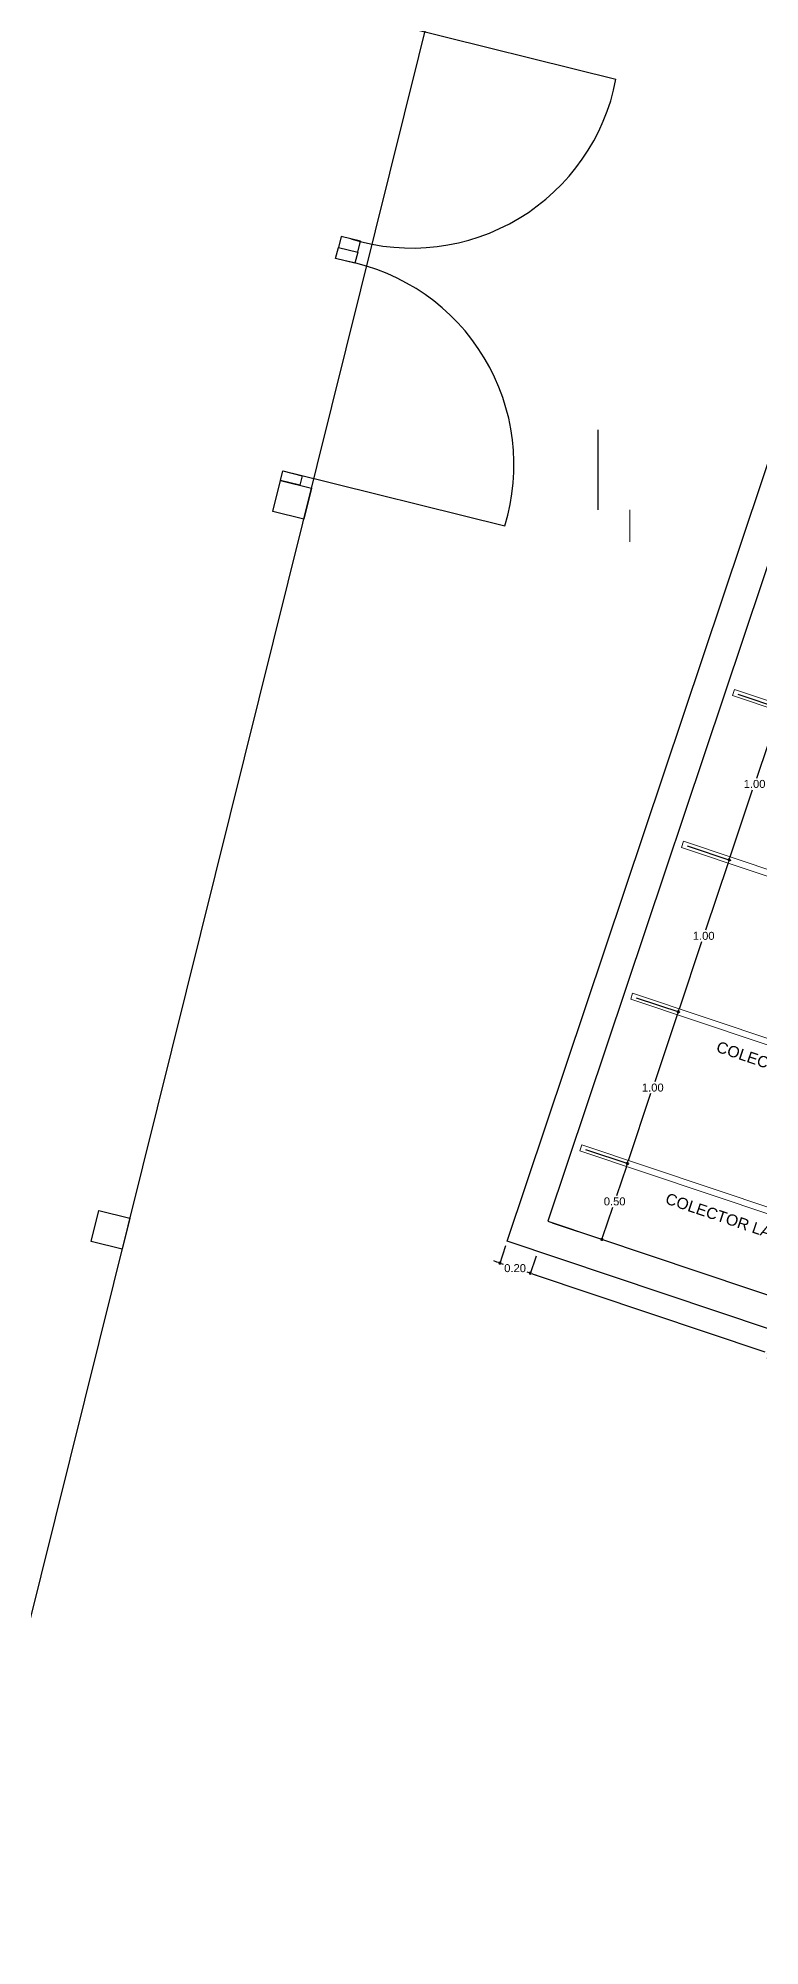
# Model space of a CAD drawing. Header units: metres. Extents: x 717911 to 838331, y 8495011 to 8501478.
# Drawn here: x 837520.36 to 837524.87, y 8496206.8 to 8496218.72 of the extents above; entities that cross this region are included whole.
import ezdxf

# ---------------------------------------------------------------- set-up
doc = ezdxf.new("R2010")
doc.units = ezdxf.units.M
doc.linetypes.add('HIDDEN2', pattern=[4.7625, 3.175, -1.5875])
for name, color, linetype, lineweight in [('0-CONCRETO 0.30mm', 146, 'Continuous', 30), ('0-COTAS', 7, 'Continuous', 5), ('0-SOMBREADO', 252, 'Continuous', 0), ('0-TEXTO-0.05mm', 7, 'Continuous', 5), ('0-TUBERIAS 0.13mm', 140, 'Continuous', 13)]:
    doc.layers.add(name, color=color, linetype=linetype, lineweight=lineweight)
doc.styles.add('OA-CDC', font='arial.ttf', dxfattribs={"height": 0.04})
doc.styles.add('WMF-Arial0', font='arial.ttf')
doc.dimstyles.new('ESC 1 en 100', dxfattribs={"dimtxt": 0.05, "dimasz": 0.02, "dimexe": 0.01, "dimexo": 0.03, "dimgap": 0.01, "dimtad": 0, "dimtih": 1, "dimtoh": 1, "dimzin": 0, "dimdsep": 46, "dimtxsty": 'WMF-Arial0', "dimblk": 'DOT', "dimcen": 2.5, "dimdle": 0.03, "dimclrd": 256, "dimclre": 256, "dimclrt": 256, "dimazin": 0, "dimtfac": 1, "dimtmove": 0, "dimatfit": 1, "dimldrblk": 'DOT', "dimfxl": 0.04, "dimtolj": 1, "dimtzin": 0, "dimarcsym": 0})

# ---------------------------------------------------------------- blocks, each defined once
blk = doc.blocks.new('_Dot')
at = {"color": 0, "linetype": 'ByBlock', "lineweight": -2}
blk.add_line((-0.5, 0), (-1, 0), dxfattribs=at)
at = {"color": 0, "linetype": 'ByBlock', "const_width": 0.5}
blk.add_lwpolyline([(-0.25, 0, 1), (0.25, 0, 1)], format="xyb", close=True, dxfattribs=at)
blk = doc.blocks.new('*D1273')
at = {"layer": '0-COTAS', "lineweight": -2, "transparency": 16777216}
for p, q in [((837525.049, 8496215.572), (837525.321, 8496215.481)), ((837525.305, 8496215.465), (837525.165, 8496215.045)), ((837525, 8496214.555), (837525.141, 8496214.974)), ((837524.731, 8496214.624), (837525.003, 8496214.532))]:
    blk.add_line(p, q, dxfattribs=at)
at = {"layer": 'Defpoints', "color": 0, "lineweight": 9, "transparency": 16777216}
for p in [(837525.021, 8496215.581), (837524.703, 8496214.633), (837524.994, 8496214.536)]:
    blk.add_point(p, dxfattribs=at)
at = {"layer": '0-COTAS', "lineweight": -2, "transparency": 16777216, "xscale": 0.02, "yscale": 0.02, "zscale": 0.02}
for p, rotation in [((837525.312, 8496215.484), 71.46552095046395), ((837524.994, 8496214.536), 251.465520950464)]:
    blk.add_blockref('_Dot', p, dxfattribs=dict(at, rotation=rotation))
at = {"layer": '0-COTAS', "transparency": 16777216, "insert": (837525.153, 8496215.01), "char_height": 0.05, "attachment_point": 5, "style": 'WMF-Arial0'}
blk.add_mtext('\\A1;1.00', dxfattribs=at)
blk = doc.blocks.new('*D1274')
at = {"layer": '0-COTAS', "lineweight": -2, "transparency": 16777216}
for p, q in [((837524.731, 8496214.624), (837525.003, 8496214.532)), ((837524.988, 8496214.517), (837524.847, 8496214.097)), ((837524.682, 8496213.606), (837524.823, 8496214.026)), ((837524.413, 8496213.676), (837524.686, 8496213.584))]:
    blk.add_line(p, q, dxfattribs=at)
at = {"layer": 'Defpoints', "color": 0, "lineweight": 9, "transparency": 16777216}
for p in [(837524.703, 8496214.633), (837524.385, 8496213.685), (837524.676, 8496213.588)]:
    blk.add_point(p, dxfattribs=at)
at = {"layer": '0-COTAS', "lineweight": -2, "transparency": 16777216, "xscale": 0.02, "yscale": 0.02, "zscale": 0.02}
for p, rotation in [((837524.994, 8496214.536), 71.46552095046395), ((837524.676, 8496213.588), 251.465520950464)]:
    blk.add_blockref('_Dot', p, dxfattribs=dict(at, rotation=rotation))
at = {"layer": '0-COTAS', "transparency": 16777216, "insert": (837524.835, 8496214.062), "char_height": 0.05, "attachment_point": 5, "style": 'WMF-Arial0'}
blk.add_mtext('\\A1;1.00', dxfattribs=at)
blk = doc.blocks.new('*D1275')
at = {"layer": '0-COTAS', "lineweight": -2, "transparency": 16777216}
for p, q in [((837524.413, 8496213.676), (837524.686, 8496213.584)), ((837524.67, 8496213.569), (837524.529, 8496213.149)), ((837524.365, 8496212.658), (837524.505, 8496213.078)), ((837524.096, 8496212.727), (837524.368, 8496212.636))]:
    blk.add_line(p, q, dxfattribs=at)
at = {"layer": 'Defpoints', "color": 0, "lineweight": 9, "transparency": 16777216}
for p in [(837524.385, 8496213.685), (837524.067, 8496212.737), (837524.358, 8496212.639)]:
    blk.add_point(p, dxfattribs=at)
at = {"layer": '0-COTAS', "lineweight": -2, "transparency": 16777216, "xscale": 0.02, "yscale": 0.02, "zscale": 0.02}
for p, rotation in [((837524.676, 8496213.588), 71.46552095046395), ((837524.358, 8496212.639), 251.465520950464)]:
    blk.add_blockref('_Dot', p, dxfattribs=dict(at, rotation=rotation))
at = {"layer": '0-COTAS', "transparency": 16777216, "insert": (837524.517, 8496213.113), "char_height": 0.05, "attachment_point": 5, "style": 'WMF-Arial0'}
blk.add_mtext('\\A1;1.00', dxfattribs=at)
blk = doc.blocks.new('*D1276')
at = {"layer": '0-COTAS', "lineweight": -2, "transparency": 16777216}
for p, q in [((837524.096, 8496212.727), (837524.368, 8496212.636)), ((837524.352, 8496212.62), (837524.211, 8496212.201)), ((837524.047, 8496211.71), (837524.187, 8496212.13)), ((837523.778, 8496211.779), (837524.05, 8496211.688))]:
    blk.add_line(p, q, dxfattribs=at)
at = {"layer": 'Defpoints', "color": 0, "lineweight": 9, "transparency": 16777216}
for p in [(837524.067, 8496212.737), (837523.749, 8496211.789), (837524.04, 8496211.691)]:
    blk.add_point(p, dxfattribs=at)
at = {"layer": '0-COTAS', "lineweight": -2, "transparency": 16777216, "xscale": 0.02, "yscale": 0.02, "zscale": 0.02}
for p, rotation in [((837524.358, 8496212.639), 71.46552095046395), ((837524.04, 8496211.691), 251.465520950464)]:
    blk.add_blockref('_Dot', p, dxfattribs=dict(at, rotation=rotation))
at = {"layer": '0-COTAS', "transparency": 16777216, "insert": (837524.199, 8496212.165), "char_height": 0.05, "attachment_point": 5, "style": 'WMF-Arial0'}
blk.add_mtext('\\A1;1.00', dxfattribs=at)
blk = doc.blocks.new('*D1277')
at = {"layer": '0-COTAS', "lineweight": -2, "transparency": 16777216}
for p, q in [((837523.778, 8496211.779), (837524.05, 8496211.688)), ((837524.034, 8496211.672), (837523.973, 8496211.49)), ((837523.888, 8496211.236), (837523.949, 8496211.419)), ((837523.571, 8496211.321), (837523.891, 8496211.214))]:
    blk.add_line(p, q, dxfattribs=at)
at = {"layer": 'Defpoints', "color": 0, "lineweight": 9, "transparency": 16777216}
for p in [(837523.749, 8496211.789), (837523.543, 8496211.331), (837523.881, 8496211.217)]:
    blk.add_point(p, dxfattribs=at)
at = {"layer": '0-COTAS', "lineweight": -2, "transparency": 16777216, "xscale": 0.02, "yscale": 0.02, "zscale": 0.02}
for p, rotation in [((837524.04, 8496211.691), 71.46552095046395), ((837523.881, 8496211.217), 251.465520950464)]:
    blk.add_blockref('_Dot', p, dxfattribs=dict(at, rotation=rotation))
at = {"layer": '0-COTAS', "transparency": 16777216, "insert": (837523.961, 8496211.454), "char_height": 0.05, "attachment_point": 5, "style": 'WMF-Arial0'}
blk.add_mtext('\\A1;0.50', dxfattribs=at)
blk = doc.blocks.new('*D1307')
at = {"layer": '0-COTAS', "lineweight": -2, "transparency": 16777216}
for p, q in [((837523.47, 8496211.113), (837523.431, 8496210.996)), ((837523.453, 8496210.999), (837524.9, 8496210.514)), ((837526.496, 8496209.979), (837525.05, 8496210.464)), ((837526.551, 8496210.079), (837526.512, 8496209.963))]:
    blk.add_line(p, q, dxfattribs=at)
at = {"layer": 'Defpoints', "color": 0, "lineweight": 9, "transparency": 16777216}
for p in [(837523.479, 8496211.141), (837523.434, 8496211.006), (837526.561, 8496210.108)]:
    blk.add_point(p, dxfattribs=at)
at = {"layer": '0-COTAS', "lineweight": -2, "transparency": 16777216, "xscale": 0.02, "yscale": 0.02, "zscale": 0.02}
for p, rotation in [((837523.434, 8496211.006), 161.4655209631122), ((837526.515, 8496209.972), 341.4655209631123)]:
    blk.add_blockref('_Dot', p, dxfattribs=dict(at, rotation=rotation))
at = {"layer": '0-COTAS', "transparency": 16777216, "insert": (837524.975, 8496210.489), "char_height": 0.05, "attachment_point": 5, "style": 'WMF-Arial0'}
blk.add_mtext('\\A1;3.25', dxfattribs=at)
blk = doc.blocks.new('*D1308')
at = {"layer": '0-COTAS', "lineweight": -2, "transparency": 16777216}
for p, q in [((837523.28, 8496211.176), (837523.241, 8496211.06)), ((837523.225, 8496211.075), (837523.206, 8496211.082)), ((837523.244, 8496211.069), (837523.264, 8496211.062)), ((837523.47, 8496211.113), (837523.431, 8496210.996)), ((837523.434, 8496211.006), (837523.414, 8496211.012)), ((837523.453, 8496210.999), (837523.472, 8496210.993))]:
    blk.add_line(p, q, dxfattribs=at)
at = {"layer": 'Defpoints', "color": 0, "lineweight": 9, "transparency": 16777216}
for p in [(837523.29, 8496211.205), (837523.244, 8496211.069), (837523.479, 8496211.141)]:
    blk.add_point(p, dxfattribs=at)
at = {"layer": '0-COTAS', "lineweight": -2, "transparency": 16777216, "xscale": 0.02, "yscale": 0.02, "zscale": 0.02}
for p, rotation in [((837523.244, 8496211.069), 341.4655209631123), ((837523.434, 8496211.006), 161.4655209631122)]:
    blk.add_blockref('_Dot', p, dxfattribs=dict(at, rotation=rotation))
at = {"layer": '0-COTAS', "transparency": 16777216, "insert": (837523.339, 8496211.037), "char_height": 0.05, "attachment_point": 5, "style": 'WMF-Arial0'}
blk.add_mtext('\\A1;0.20', dxfattribs=at)

msp = doc.modelspace()

# ---------------------------------------------------------------- linework, layer by layer
at = {"elevation": 0.963}
for points in [[(837459.35, 8496233.878), (837454.04, 8496212.528), (837517.313, 8496196.792), (837533.411, 8496261.52), (837470.138, 8496277.257), (837465.239, 8496257.557)], [(837522.643, 8496218.794), (837523.969, 8496218.464)], [(837522.373, 8496217.453), (837522.252, 8496217.483), (837522.235, 8496217.414), (837522.356, 8496217.384), (837522.373, 8496217.453)], [(837522.339, 8496217.315), (837522.218, 8496217.345), (837522.235, 8496217.414), (837522.356, 8496217.384), (837522.339, 8496217.315)], [(837522.067, 8496215.91), (837522.019, 8496215.716), (837521.825, 8496215.764), (837521.873, 8496215.958), (837522.067, 8496215.91)], [(837522.067, 8496215.91), (837522.019, 8496215.716), (837521.825, 8496215.764), (837521.873, 8496215.958), (837522.067, 8496215.91)], [(837521.994, 8496215.928), (837521.873, 8496215.958), (837521.888, 8496216.018), (837522.009, 8496215.988), (837521.994, 8496215.928)], [(837521.948, 8496216.003), (837523.275, 8496215.674)], [(837520.933, 8496211.349), (837520.885, 8496211.155), (837520.691, 8496211.203), (837520.739, 8496211.397), (837520.933, 8496211.349)]]:
    msp.add_lwpolyline(points, dxfattribs=at)
for centre, start, end in [((837522.695, 8496218.707, 0.963), 252.863, 349.2044), ((837522.035, 8496216.056, 0.963), 342.863, 79.2044)]:
    msp.add_arc(centre, 1.297, start, end)
at = {"layer": '0-CONCRETO 0.30mm'}
for points in [[(837526.561, 8496210.108), (837523.29, 8496211.205), (837525.006, 8496216.325), (837525.213, 8496216.941), (837528.294, 8496215.908), (837528.533, 8496216.619), (837530.524, 8496215.951), (837530.285, 8496215.24), (837533.367, 8496214.207), (837533.16, 8496213.591), (837531.444, 8496208.471), (837528.173, 8496209.568)], [(837523.855, 8496216.275), (837523.855, 8496215.775)]]:
    msp.add_lwpolyline(points, dxfattribs=at)
msp.add_lwpolyline([(837523.543, 8496211.331), (837527.335, 8496210.059), (837528.925, 8496214.8), (837525.132, 8496216.071)], close=True, dxfattribs=at)
at = {"layer": '0-SOMBREADO', "color": 253, "linetype": 'HIDDEN2', "ltscale": 0.25}
msp.add_lwpolyline([(837524.055, 8496215.575), (837524.055, 8496215.775)], dxfattribs=at)
at = {"layer": '0-TUBERIAS 0.13mm'}
for points in [[(837528.333, 8496213.395), (837524.697, 8496214.614), (837524.709, 8496214.652), (837528.345, 8496213.433, -1)], [(837528.015, 8496212.447), (837524.379, 8496213.666), (837524.391, 8496213.704), (837528.027, 8496212.485, -1)], [(837527.697, 8496211.499), (837524.061, 8496212.718), (837524.073, 8496212.756), (837527.71, 8496211.537, -1)], [(837527.379, 8496210.551), (837523.743, 8496211.77), (837523.756, 8496211.808), (837527.392, 8496210.589, -1)]]:
    msp.add_lwpolyline(points, format="xyb", close=True, dxfattribs=at)

# ---------------------------------------------------------------- texts
at = {"layer": '0-TEXTO-0.05mm', "char_height": 0.07, "width": 1.49967, "attachment_point": 1, "rotation": 341.4655, "style": 'OA-CDC'}
for insert in [(837524.559, 8496212.475), (837524.241, 8496211.527)]:
    msp.add_mtext('\\pxqc;{\\fSwis721 BT|b0|i0|c0|p34;COLECTOR LATERAL }Ø 1 1/2"', dxfattribs=dict(at, insert=insert))

# ---------------------------------------------------------------- dimensions: what is measured, and where the dimension line sits
at = {"layer": '0-COTAS'}
dim = msp.add_linear_dim(base=(837524.994, 8496214.536), p1=(837525.021, 8496215.581), p2=(837524.703, 8496214.633), angle=251.4655, dimstyle='ESC 1 en 100', dxfattribs=at)
dim.commit()
dim.dimension.update_dxf_attribs({"geometry": '*D1273', "text_midpoint": (837525.153, 8496215.01)})
for base, p1, p2, angle, picture, middle in [((837524.676, 8496213.588), (837524.703, 8496214.633), (837524.385, 8496213.685), 251.4655, '*D1274', (837524.835, 8496214.062)), ((837524.358, 8496212.639), (837524.385, 8496213.685), (837524.067, 8496212.737), 251.4655, '*D1275', (837524.517, 8496213.113)), ((837524.04, 8496211.691), (837524.067, 8496212.737), (837523.749, 8496211.789), 251.4655, '*D1276', (837524.199, 8496212.165)), ((837523.881, 8496211.217), (837523.749, 8496211.789), (837523.543, 8496211.331), 251.4655, '*D1277', (837523.961, 8496211.454)), ((837523.244, 8496211.069), (837523.479, 8496211.141), (837523.29, 8496211.205), 341.4655, '*D1308', (837523.339, 8496211.037)), ((837523.434, 8496211.006), (837526.561, 8496210.108), (837523.479, 8496211.141), 341.4655, '*D1307', (837524.975, 8496210.489))]:
    dim = msp.add_linear_dim(base=base, p1=p1, p2=p2, angle=angle, dimstyle='ESC 1 en 100', override={"dimtmove": 1}, dxfattribs=at)
    dim.commit()
    dim.dimension.update_dxf_attribs({"geometry": picture, "text_midpoint": middle})

doc.saveas('drawing.dxf')
